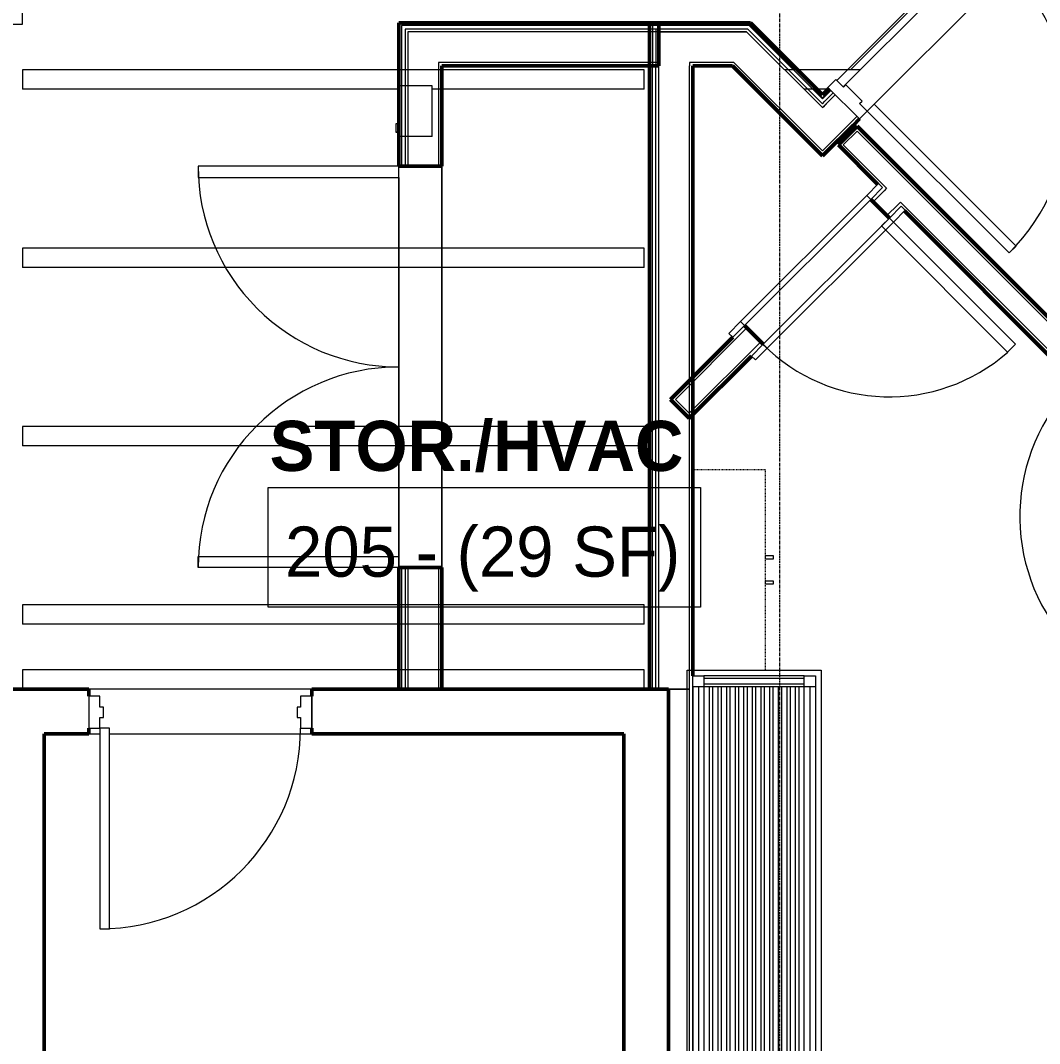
# Model space of a CAD drawing. Header units: inches. Extents: x -4235 to -464, y 9767 to 12359.
# Drawn here: x -2636.6 to -2453.8, y 10198 to 10381.6 of the extents above; entities that cross this region are included whole.
import ezdxf

# ---------------------------------------------------------------- set-up
doc = ezdxf.new("R2010")
doc.units = ezdxf.units.IN
doc.header["$MEASUREMENT"] = 0
doc.linetypes.add('Dash', pattern=[0.25, 0.125, -0.125])
doc.linetypes.add('Grid Line 1_2_', pattern=[0.875, 0.5, -0.125, 0.125, -0.125])
for name, color, linetype, lineweight in [('0-1', 7, 'Continuous', 5), ('0-2', 10, 'Continuous', 9), ('A-AREA-IDEN', 2, 'Continuous', 9), ('A-DOOR-1', 10, 'Continuous', 9), ('A-DOOR-2', 50, 'Continuous', 20), ('A-DOOR-FRAM-1', 10, 'Continuous', 9), ('A-DOOR-FRAM-3', 50, 'Continuous', 20), ('A-FLOR-1', 254, 'Continuous', 9), ('A-FLOR-3', 192, 'Continuous', 9), ('A-WALL-1', 7, 'Continuous', 50), ('A-WALL-2', 250, 'Continuous', 13), ('A-WALL-3', 10, 'Continuous', 9), ('A-WALL-4', 254, 'Continuous', 9), ('A-WALL-5', 113, 'Continuous', 9), ('E-FIRE-1', 10, 'Continuous', 9), ('E-FIRE-2', 254, 'Continuous', 9), ('I-WALL-1', 7, 'Continuous', 50), ('I-WALL-2', 10, 'Continuous', 9), ('I-WALL-3', 254, 'Continuous', 9), ('Q-CASE-1', 254, 'Continuous', 9), ('Q-CASE-2', 10, 'Continuous', 9), ('Q-CASE-3', 254, 'Dash', 9), ('Q-CASE-4', 10, 'Dash', 9), ('S-BEAM', 12, 'Continuous', 9), ('S-GRID-1', 1, 'Grid Line 1_2_', 9)]:
    doc.layers.add(name, color=color, linetype=linetype, lineweight=lineweight)
doc.styles.add('Century Gothic', font='ufonts.com_century-gothic.ttf', dxfattribs={"height": 9})
doc.styles.add('Century Gothic_B', font='GOTHICB.TTF', dxfattribs={"height": 9})

# ---------------------------------------------------------------- blocks, each defined once
blk = doc.blocks.new('Bath Vanity - Bath Vanity 72_-3150018-BACKGROUND - RCP - 2ND FLOOR')
at = {"layer": 'Q-CASE-1'}
for p, q in [((36.74, 4.12), (36.74, 1)), ((-35.26, 0), (-35.26, 1)), ((36.74, 0), (-35.26, 0))]:
    blk.add_line(p, q, dxfattribs=at)
at = {"layer": 'Q-CASE-2'}
for p, q in [((-35.26, 1), (-35.26, 24)), ((-35.26, 24), (36.74, 24)), ((36.74, 24), (36.74, 4.12)), ((-34.26, 21), (-34.26, 23)), ((-34.26, 23), (-32.26, 23)), ((-32.26, 23), (33.74, 23)), ((-32.26, 23), (-32.26, 21)), ((33.74, 21), (33.74, 23)), ((33.74, 23), (35.74, 23)), ((35.74, 23), (35.74, 21)), ((-34.26, 21), (-34.26, 3)), ((-32.26, 21), (-34.26, 21)), ((-33.76, 21), (-33.76, 3)), ((-32.76, 21), (-32.76, 3)), ((-32.26, 22), (33.74, 22)), ((33.74, 21), (-32.26, 21)), ((-32.26, 21), (-32.26, 3)), ((33.74, 21), (33.74, 3)), ((35.74, 21), (33.74, 21)), ((34.24, 21), (34.24, 3)), ((35.24, 21), (35.24, 3)), ((35.74, 21), (35.74, 3)), ((-32.26, 20), (33.74, 20)), ((33.74, 19.45), (-32.26, 19.45)), ((-32.26, 18.45), (33.74, 18.45)), ((33.74, 17.91), (-32.26, 17.91)), ((-32.26, 16.91), (33.74, 16.91)), ((33.74, 16.36), (-32.26, 16.36)), ((-32.26, 15.36), (33.74, 15.36)), ((33.74, 14.82), (-32.26, 14.82)), ((-32.26, 13.82), (33.74, 13.82)), ((33.74, 13.27), (-32.26, 13.27)), ((-32.26, 12.27), (33.74, 12.27)), ((33.74, 11.73), (-32.26, 11.73)), ((-32.26, 10.73), (33.74, 10.73)), ((33.74, 10.18), (-32.26, 10.18)), ((-32.26, 9.18), (33.74, 9.18)), ((33.74, 8.64), (-32.26, 8.64)), ((-32.26, 7.64), (33.74, 7.64)), ((33.74, 7.09), (-32.26, 7.09)), ((-32.26, 6.09), (33.74, 6.09)), ((33.74, 5.55), (-32.26, 5.55)), ((-32.26, 4.55), (33.74, 4.55)), ((33.74, 4), (-32.26, 4)), ((-34.26, 1), (-34.26, 3)), ((-34.26, 3), (-32.26, 3)), ((-32.26, 3), (33.74, 3)), ((-32.26, 3), (-32.26, 1)), ((-32.26, 2), (33.74, 2)), ((33.74, 1), (33.74, 3)), ((33.74, 3), (35.74, 3)), ((35.74, 3), (35.74, 1)), ((-32.26, 1), (-34.26, 1)), ((-32.26, 1), (33.74, 1)), ((35.74, 1), (33.74, 1)), ((36.74, 1), (36.74, 0))]:
    blk.add_line(p, q, dxfattribs=at)
blk = doc.blocks.new('SWING - SINGLE - FLUSH - 2-10 x 6-8 - PRIVACY-3199405-BACKGROUND - RCP - 2ND FLOOR')
at = {"layer": 'A-DOOR-1'}
blk.add_arc((17, -2.38), 34.07, 180, 266.6343, dxfattribs=at)
at = {"layer": 'A-DOOR-2'}
for p, q in [((15, -2.38), (15, -36.38)), ((17, -2.38), (15, -2.38)), ((17, -2.38), (17, -36.38)), ((17, -36.38), (15, -36.38))]:
    blk.add_line(p, q, dxfattribs=at)
at = {"layer": 'A-DOOR-FRAM-1'}
for p, q in [((-17, 3.37), (-20, 3.37)), ((-20, 3.37), (-20, 2.37)), ((-20, 2.37), (-17, 2.37)), ((-17, 3.37), (-17, 2.37)), ((17, 3.37), (-17, 3.37)), ((-17, 2.37), (17, 2.37)), ((20, 3.37), (17, 3.37)), ((17, 3.37), (17, 2.37)), ((17, 2.37), (20, 2.37)), ((20, 3.37), (20, 2.37)), ((-17, -2.38), (-20, -2.38)), ((-20, -3.38), (-20, -2.38)), ((-20, -3.38), (-17, -3.38)), ((-17, -3.38), (-17, -2.38)), ((17, -2.38), (-17, -2.38)), ((-17, -3.38), (17, -3.38)), ((20, -2.38), (17, -2.38)), ((17, -3.38), (17, -2.38)), ((17, -3.38), (20, -3.38)), ((20, -3.38), (20, -2.38))]:
    blk.add_line(p, q, dxfattribs=at)
blk = doc.blocks.new('SWING - SINGLE - FLUSH - 2-8 x 6-8 - PASSAGE-3199418-BACKGROUND - RCP - 2ND FLOOR')
at = {"layer": 'A-DOOR-1'}
blk.add_arc((16, -2.38), 32.07, 180, 266.4241, dxfattribs=at)
at = {"layer": 'A-DOOR-2'}
for p, q in [((14, -2.38), (14, -34.38)), ((16, -2.38), (14, -2.38)), ((16, -2.38), (16, -34.38)), ((16, -34.38), (14, -34.38))]:
    blk.add_line(p, q, dxfattribs=at)
at = {"layer": 'A-DOOR-FRAM-1'}
for p, q in [((-16, 3.37), (-19, 3.37)), ((-19, 3.37), (-19, 2.37)), ((-19, 2.37), (-16, 2.37)), ((-16, 3.37), (-16, 2.37)), ((16, 3.37), (-16, 3.37)), ((-16, 2.37), (16, 2.37)), ((19, 3.37), (16, 3.37)), ((16, 3.37), (16, 2.37)), ((16, 2.37), (19, 2.37)), ((19, 3.37), (19, 2.37)), ((-16, -2.38), (-19, -2.38)), ((-19, -3.38), (-19, -2.38)), ((-19, -3.38), (-16, -3.38)), ((-16, -3.38), (-16, -2.38)), ((16, -2.38), (-16, -2.38)), ((-16, -3.38), (16, -3.38)), ((19, -2.38), (16, -2.38)), ((16, -3.38), (16, -2.38)), ((16, -3.38), (19, -3.38)), ((19, -3.38), (19, -2.38))]:
    blk.add_line(p, q, dxfattribs=at)
blk = doc.blocks.new('300 Series Wall Hung Cabinet_326 - 36_-V74-BACKGROUND - RCP - 2ND FLOOR')
at = {"layer": 'Q-CASE-2'}
for p, q in [((-2.01, 14.69), (-2.5, 14.69)), ((-2.5, 14.69), (-2.5, 13.19)), ((-2.01, 13.19), (-2.01, 14.69)), ((2.49, 14.69), (2, 14.69)), ((2, 14.69), (2, 13.19)), ((2.49, 13.19), (2.49, 14.69)), ((-2.5, 13.19), (-2.01, 13.19)), ((2, 13.19), (2.49, 13.19))]:
    blk.add_line(p, q, dxfattribs=at)
at = {"layer": 'Q-CASE-3'}
blk.add_line((18, 0.19), (-18, 0.19), dxfattribs=at)
at = {"layer": 'Q-CASE-4'}
for p, q in [((-18, 0.19), (-18, 13.19)), ((-18, 13.19), (18, 13.19))]:
    blk.add_line(p, q, dxfattribs=at)
blk = doc.blocks.new('CTR - 1st Phase - Unit Layouts_rvt-1-BACKGROUND - RCP - 2ND FLOOR')
at = {"layer": 'A-WALL-1'}
for p, q in [((-2489.4, 10359.69), (-2486.92, 10362.16)), ((-2486.92, 10362.16), (-2486.48, 10362.6)), ((-2486.48, 10362.6), (-2446.02, 10322.14)), ((-2489.84, 10359.24), (-2489.4, 10359.69)), ((-2482.77, 10352.17), (-2489.84, 10359.24)), ((-2480.68, 10346.12), (-2484.04, 10349.48)), ((-2449.38, 10318.78), (-2477.99, 10347.4)), ((-2506.67, 10326.85), (-2503.31, 10323.5)), ((-2519.95, 10313.57), (-2508.79, 10324.73)), ((-2505.43, 10321.37), (-2516.59, 10310.22)), ((-2519.51, 10313.13), (-2519.95, 10313.57)), ((-2517.03, 10310.66), (-2519.51, 10313.13)), ((-2516.59, 10310.22), (-2517.03, 10310.66))]:
    blk.add_line(p, q, dxfattribs=at)
at = {"layer": 'A-WALL-2'}
for p, q in [((-2488.96, 10359.24), (-2486.48, 10361.72)), ((-2444.34, 10319.58), (-2486.48, 10361.72)), ((-2481.18, 10351.46), (-2488.96, 10359.24)), ((-2483.6, 10349.04), (-2481.62, 10351.02)), ((-2481.18, 10351.46), (-2481.62, 10351.02)), ((-2478.7, 10348.99), (-2479.14, 10348.55)), ((-2446.81, 10317.1), (-2478.7, 10348.99)), ((-2481.12, 10346.56), (-2479.14, 10348.55)), ((-2519.06, 10313.57), (-2506.23, 10326.41)), ((-2516.59, 10311.1), (-2503.75, 10323.94)), ((-2516.59, 10311.1), (-2519.06, 10313.57))]:
    blk.add_line(p, q, dxfattribs=at)
at = {"layer": 'A-WALL-3'}
for p, q in [((-2484.04, 10349.48), (-2506.67, 10326.85)), ((-2503.31, 10323.5), (-2480.68, 10346.12))]:
    blk.add_line(p, q, dxfattribs=at)
at = {"layer": 'A-WALL-4'}
for p, q in [((-2480.68, 10346.12), (-2484.04, 10349.48)), ((-2503.31, 10323.5), (-2506.67, 10326.85))]:
    blk.add_line(p, q, dxfattribs=at)
at = {"layer": 'A-WALL-5'}
for p, q in [((-2515.95, 10264), (-2515.95, 10265)), ((-2515.95, 10265), (-2492.95, 10265)), ((-2492.95, 10265), (-2492.95, 10193)), ((-2515.95, 10194), (-2515.95, 10264))]:
    blk.add_line(p, q, dxfattribs=at)
at = {"layer": '0-2'}
for name, p, rotation in [('SWING - SINGLE - FLUSH - 2-8 x 6-8 - PASSAGE-3199418-BACKGROUND - RCP - 2ND FLOOR', (-2493.68, 10336.49), 44.99999999999973), ('SWING - SINGLE - FLUSH - 2-10 x 6-8 - PRIVACY-3199405-BACKGROUND - RCP - 2ND FLOOR', (-2433.56, 10306.32), 314.999999999968), ('300 Series Wall Hung Cabinet_326 - 36_-V74-BACKGROUND - RCP - 2ND FLOOR', (-2516.14, 10283), 269.999999999977), ('Bath Vanity - Bath Vanity 72_-3150018-BACKGROUND - RCP - 2ND FLOOR', (-2516.95, 10229.74), 269.9999999999602)]:
    blk.add_blockref(name, p, dxfattribs=dict(at, rotation=rotation))
blk = doc.blocks.new('HOLLOW METAL - UNIT DOOR-2191978-BACKGROUND - RCP - 2ND FLOOR')
at = {"layer": 'A-DOOR-1'}
blk.add_arc((18, 4.125), 36, 90, 180, dxfattribs=at)
at = {"layer": 'A-DOOR-2'}
for p, q in [((18, 40.125), (16.25, 40.125)), ((16.25, 40.125), (16.25, 4.125)), ((18, 4.125), (18, 40.125)), ((16.25, 4.125), (18, 4.125))]:
    blk.add_line(p, q, dxfattribs=at)
at = {"layer": 'A-DOOR-FRAM-3'}
for p, q in [((-18, 4.125), (-20, 4.125)), ((-20, 4.125), (-20, -3.875)), ((-18, 2.1875), (-18, 4.125)), ((18, 4.125), (18, 2.1875)), ((20, 4.125), (18, 4.125)), ((20, -3.875), (20, 4.125)), ((-17.375, 2.1875), (-18, 2.1875)), ((-17.375, -1.9375), (-17.375, 2.1875)), ((18, 2.1875), (17.375, 2.1875)), ((17.375, 2.1875), (17.375, -1.9375)), ((-18, -3.875), (-18, -1.9375)), ((-18, -1.9375), (-17.375, -1.9375)), ((17.375, -1.9375), (18, -1.9375)), ((18, -1.9375), (18, -3.875)), ((-20, -3.875), (-18, -3.875)), ((18, -3.875), (20, -3.875))]:
    blk.add_line(p, q, dxfattribs=at)
blk = doc.blocks.new('HOLLOW METAL - DOUBLE - 6-0 x 6-8 - 20MIN_-2194249-BACKGROUND - RCP - 2ND FLOOR')
at = {"layer": 'A-DOOR-1'}
for centre, start, end in [((-36, -3.875), 270, 0), ((36, -3.875), 180, 270)]:
    blk.add_arc(centre, 36, start, end, dxfattribs=at)
at = {"layer": 'A-DOOR-2'}
for p, q in [((-34, -3.875), (-36, -3.875)), ((-36, -3.875), (-36, -39.875)), ((-34, -39.875), (-34, -3.875)), ((34, -3.875), (36, -3.875)), ((34, -39.875), (34, -3.875)), ((36, -3.875), (36, -39.875)), ((-36, -39.875), (-34, -39.875)), ((36, -39.875), (34, -39.875))]:
    blk.add_line(p, q, dxfattribs=at)
blk = doc.blocks.new('104416 - Fire Extinguishers - Wall - Class A - Light - 2A-2205461-BACKGROUND - RCP - 2ND FLOOR')
at = {"layer": 'E-FIRE-1'}
for p, q in [((13.19, 4.13), (13.19, 3.87)), ((23.19, 4.13), (13.19, 4.13)), ((23.19, 4.13), (13.19, 4.13)), ((13.19, 3.87), (13.19, 4.13)), ((22.75, 3.87), (13.63, 3.87)), ((14.41, 4.13), (14.41, 4.38)), ((15.91, 4.38), (14.44, 4.38)), ((14.44, 4.38), (14.44, 4.13)), ((15.91, 4.13), (15.91, 4.38)), ((15.94, 4.13), (15.94, 4.38)), ((23.19, 3.87), (23.19, 4.13)), ((23.19, 3.87), (23.19, 4.13))]:
    blk.add_line(p, q, dxfattribs=at)
at = {"layer": 'E-FIRE-2'}
for p, q in [((13.19, 3.87), (23.19, 3.87)), ((13.63, -2.12), (13.63, 3.87)), ((22.75, -2.12), (22.75, 3.87)), ((13.63, -2.12), (22.75, -2.12))]:
    blk.add_line(p, q, dxfattribs=at)
blk = doc.blocks.new('CTR - 1st Phase - Common Walls_rvt-1-BACKGROUND - RCP - 2ND FLOOR')
at = {"layer": 'A-WALL-1'}
blk.add_line((-2520.32, 10013.63), (-2520.32, 10261.59), dxfattribs=at)
at = {"layer": 'A-WALL-2'}
for p, q in [((-2568.2, 10380.66), (-2568.2, 10380.04)), ((-2522.07, 10380.66), (-2568.2, 10380.66)), ((-2523.2, 10380.66), (-2523.2, 10380.04)), ((-2516.08, 10380.66), (-2523.2, 10380.66)), ((-2506.71, 10380.66), (-2516.08, 10380.66)), ((-2505.83, 10380.66), (-2506.71, 10380.66)), ((-2492.69, 10367.53), (-2505.83, 10380.66)), ((-2568.2, 10380.04), (-2568.2, 10373.41)), ((-2567.57, 10380.04), (-2567.57, 10379.54)), ((-2522.07, 10380.04), (-2567.57, 10380.04)), ((-2567.57, 10379.54), (-2567.57, 10373.41)), ((-2567.07, 10379.54), (-2567.07, 10374.04)), ((-2522.07, 10379.54), (-2567.07, 10379.54)), ((-2523.2, 10380.04), (-2523.2, 10373.41)), ((-2522.57, 10380.04), (-2522.57, 10379.54)), ((-2515.45, 10380.04), (-2522.57, 10380.04)), ((-2522.57, 10379.54), (-2522.57, 10373.41)), ((-2522.07, 10379.54), (-2522.07, 10374.04)), ((-2514.95, 10379.54), (-2522.07, 10379.54)), ((-2506.79, 10380.04), (-2515.45, 10380.04)), ((-2514.07, 10379.54), (-2514.95, 10379.54)), ((-2506.29, 10379.54), (-2514.07, 10379.54)), ((-2506.09, 10380.04), (-2506.79, 10380.04)), ((-2492.69, 10365.94), (-2506.29, 10379.54)), ((-2492.69, 10366.65), (-2506.09, 10380.04)), ((-2568.2, 10373.41), (-2568.2, 10355.41)), ((-2567.57, 10373.41), (-2567.57, 10355.41)), ((-2567.07, 10374.04), (-2567.07, 10373.41)), ((-2567.07, 10373.41), (-2567.07, 10355.41)), ((-2561.57, 10374.04), (-2561.57, 10373.41)), ((-2522.07, 10374.04), (-2561.57, 10374.04)), ((-2561.57, 10373.41), (-2561.57, 10355.41)), ((-2523.2, 10261.59), (-2523.2, 10373.41)), ((-2522.57, 10261.59), (-2522.57, 10373.41)), ((-2522.07, 10374.04), (-2522.07, 10373.41)), ((-2522.07, 10261.59), (-2522.07, 10373.41)), ((-2516.57, 10374.04), (-2516.57, 10373.41)), ((-2509.45, 10374.04), (-2516.57, 10374.04)), ((-2516.57, 10261.59), (-2516.57, 10373.41)), ((-2508.57, 10374.04), (-2509.45, 10374.04)), ((-2492.69, 10358.16), (-2508.57, 10374.04)), ((-2492.69, 10367.53), (-2492.34, 10367.88)), ((-2491.19, 10369.03), (-2492.34, 10367.88)), ((-2492.25, 10367.09), (-2491.9, 10367.44)), ((-2490.75, 10368.59), (-2491.9, 10367.44)), ((-2490.39, 10368.24), (-2491.54, 10367.09)), ((-2492.69, 10366.65), (-2492.25, 10367.09)), ((-2492.69, 10365.94), (-2492.34, 10366.29)), ((-2492.34, 10366.29), (-2491.54, 10367.09)), ((-2486.5, 10364.35), (-2487.65, 10363.2)), ((-2492.69, 10358.16), (-2488.8, 10362.05)), ((-2488.8, 10362.05), (-2487.65, 10363.2)), ((-2568.2, 10283.41), (-2568.2, 10261.59)), ((-2567.57, 10283.41), (-2567.57, 10261.59)), ((-2567.07, 10283.41), (-2567.07, 10261.59)), ((-2561.57, 10283.41), (-2561.57, 10261.59)), ((-2520.07, 10261.59), (-2520.32, 10261.59)), ((-2520.32, 10261.59), (-2520.07, 10261.59)), ((-2516.57, 10261.59), (-2520.07, 10261.59)), ((-2520.07, 10013.63), (-2520.07, 10261.59)), ((-2520.07, 10261.59), (-2516.57, 10261.59)), ((-2516.57, 10013.63), (-2516.57, 10261.59))]:
    blk.add_line(p, q, dxfattribs=at)
at = {"layer": 'A-WALL-3'}
blk.add_line((-2520.32, 10014.21), (-2520.32, 10261.59), dxfattribs=at)
at = {"layer": 'I-WALL-1'}
for p, q in [((-2568.7, 10381.16), (-2522.07, 10381.16)), ((-2568.7, 10380.66), (-2568.7, 10381.16)), ((-2568.7, 10373.41), (-2568.7, 10380.66)), ((-2523.7, 10381.16), (-2516.58, 10381.16)), ((-2523.7, 10380.66), (-2523.7, 10381.16)), ((-2523.7, 10373.41), (-2523.7, 10380.66)), ((-2522.07, 10381.16), (-2522.07, 10373.41)), ((-2516.58, 10381.16), (-2506.33, 10381.16)), ((-2506.33, 10381.16), (-2505.62, 10381.16)), ((-2505.62, 10381.16), (-2492.69, 10368.24)), ((-2568.7, 10355.41), (-2568.7, 10373.41)), ((-2560.95, 10373.41), (-2560.95, 10355.41)), ((-2522.07, 10373.41), (-2560.95, 10373.41)), ((-2523.7, 10261.59), (-2523.7, 10373.41)), ((-2515.95, 10373.41), (-2515.95, 10264)), ((-2508.83, 10373.41), (-2515.95, 10373.41)), ((-2492.69, 10357.28), (-2508.83, 10373.41)), ((-2492.69, 10368.24), (-2491.54, 10369.39)), ((-2486.06, 10363.91), (-2487.21, 10362.76)), ((-2487.21, 10362.76), (-2492.25, 10357.72)), ((-2492.25, 10357.72), (-2492.69, 10357.28)), ((-2560.95, 10355.41), (-2568.7, 10355.41)), ((-2568.7, 10261.59), (-2568.7, 10283.41)), ((-2568.7, 10283.41), (-2560.95, 10283.41)), ((-2560.95, 10283.41), (-2560.95, 10261.59)), ((-2560.95, 10261.59), (-2568.7, 10261.59)), ((-2520.32, 10261.59), (-2523.7, 10261.59))]:
    blk.add_line(p, q, dxfattribs=at)
at = {"layer": 'I-WALL-2'}
for p, q in [((-2464.67, 10396.26), (-2490.13, 10370.8)), ((-2483.41, 10366.56), (-2459.19, 10390.78)), ((-2523.7, 10381.16), (-2522.07, 10381.16)), ((-2523.7, 10381.16), (-2522.07, 10381.16)), ((-2523.7, 10381.15), (-2523.7, 10380.66)), ((-2523.7, 10380.64), (-2523.7, 10380.04)), ((-2522.07, 10379.54), (-2522.07, 10381.16)), ((-2523.7, 10380.02), (-2523.7, 10374.04)), ((-2523.7, 10374.01), (-2523.7, 10373.41)), ((-2522.07, 10373.41), (-2523.7, 10373.41)), ((-2568.7, 10369.85), (-2568.7, 10370.29)), ((-2568.7, 10360.29), (-2568.7, 10360.73)), ((-2568.7, 10353.41), (-2568.7, 10355.41)), ((-2560.95, 10283.41), (-2560.95, 10355.41)), ((-2568.7, 10353.41), (-2568.7, 10285.41)), ((-2568.7, 10283.41), (-2568.7, 10285.41)), ((-2560.95, 10261.59), (-2568.7, 10261.59)), ((-2523.7, 10261.59), (-2522.07, 10261.59))]:
    blk.add_line(p, q, dxfattribs=at)
at = {"layer": 'I-WALL-3'}
for p, q in [((-2490.13, 10370.8), (-2464.67, 10396.26)), ((-2568.7, 10381.16), (-2523.7, 10381.16)), ((-2568.7, 10381.16), (-2568.7, 10373.41)), ((-2522.07, 10381.16), (-2516.58, 10381.16)), ((-2505.62, 10381.16), (-2516.58, 10381.16)), ((-2505.62, 10381.16), (-2492.69, 10368.24)), ((-2568.7, 10370.29), (-2568.7, 10373.41)), ((-2560.95, 10373.41), (-2560.95, 10261.59)), ((-2523.7, 10373.41), (-2560.95, 10373.41)), ((-2523.7, 10261.59), (-2523.7, 10373.41)), ((-2492.69, 10368.24), (-2491.54, 10369.39)), ((-2568.7, 10355.41), (-2568.7, 10360.29)), ((-2568.7, 10355.41), (-2560.95, 10355.41)), ((-2568.7, 10285.41), (-2568.7, 10353.41)), ((-2568.7, 10261.59), (-2568.7, 10283.41)), ((-2568.7, 10283.41), (-2560.95, 10283.41))]:
    blk.add_line(p, q, dxfattribs=at)
at = {"layer": '0-2'}
for name, p, rotation in [('HOLLOW METAL - UNIT DOOR-2191978-BACKGROUND - RCP - 2ND FLOOR', (-2474.84, 10380.96), 224.9999999999973), ('104416 - Fire Extinguishers - Wall - Class A - Light - 2A-2205461-BACKGROUND - RCP - 2ND FLOOR', (-2564.82, 10347.1), 90.00000000000037), ('HOLLOW METAL - DOUBLE - 6-0 x 6-8 - 20MIN_-2194249-BACKGROUND - RCP - 2ND FLOOR', (-2564.82, 10319.41), 270.0000000000003)]:
    blk.add_blockref(name, p, dxfattribs=dict(at, rotation=rotation))
blk = doc.blocks.new('HOLLOW METAL - STAIR DOOR 3-0 x 7-0-2453423-BACKGROUND - RCP - 2ND FLOOR')
at = {"layer": 'A-DOOR-1'}
blk.add_arc((18, 3.25), 36, 90, 180, dxfattribs=at)
at = {"layer": 'A-DOOR-2'}
for p, q in [((18, 39.25), (16.25, 39.25)), ((16.25, 39.25), (16.25, 3.25)), ((18, 3.25), (18, 39.25)), ((16.25, 3.25), (18, 3.25))]:
    blk.add_line(p, q, dxfattribs=at)
at = {"layer": 'A-DOOR-FRAM-3'}
for p, q in [((-18, 3.25), (-20, 3.25)), ((-20, 3.25), (-20, -2.5)), ((-18, 1.3125), (-18, 3.25)), ((18, 3.25), (18, 1.3125)), ((20, 3.25), (18, 3.25)), ((20, -2.5), (20, 3.25)), ((-17.375, 1.3125), (-18, 1.3125)), ((-17.375, -0.5625), (-17.375, 1.3125)), ((18, 1.3125), (17.375, 1.3125)), ((17.375, 1.3125), (17.375, -0.5625)), ((-18, -2.5), (-18, -0.5625)), ((-18, -0.5625), (-17.375, -0.5625)), ((17.375, -0.5625), (18, -0.5625)), ((18, -0.5625), (18, -2.5)), ((-20, -2.5), (-18, -2.5)), ((18, -2.5), (20, -2.5))]:
    blk.add_line(p, q, dxfattribs=at)
blk = doc.blocks.new('CTR - 1st Phase -Stairs _ Elevators_rvt-1-BACKGROUND - RCP - 2ND FLOOR')
at = {"layer": 'A-FLOR-1'}
for p, q in [((-2632.32, 10168.59), (-2632.32, 10253.59)), ((-2632.32, 10253.59), (-2622.32, 10253.59)), ((-2620.57, 10253.59), (-2528.32, 10253.59)), ((-2528.32, 10253.59), (-2528.32, 10168.59))]:
    blk.add_line(p, q, dxfattribs=at)
at = {"layer": 'A-WALL-1'}
for p, q in [((-2640.32, 10261.59), (-2624.32, 10261.59)), ((-2624.32, 10261.59), (-2624.32, 10260.34)), ((-2584.32, 10261.59), (-2520.32, 10261.59)), ((-2584.32, 10260.34), (-2584.32, 10261.59)), ((-2520.32, 10261.59), (-2520.32, 10253.59)), ((-2624.32, 10253.59), (-2632.32, 10253.59)), ((-2632.32, 10253.59), (-2632.32, 10021.59)), ((-2624.32, 10254.59), (-2624.32, 10253.59)), ((-2584.32, 10253.59), (-2584.32, 10254.59)), ((-2528.32, 10253.59), (-2584.32, 10253.59)), ((-2528.32, 10021.59), (-2528.32, 10253.59)), ((-2520.32, 10253.59), (-2520.32, 10021.59))]:
    blk.add_line(p, q, dxfattribs=at)
at = {"layer": 'A-WALL-3'}
for p, q in [((-2584.32, 10261.59), (-2624.32, 10261.59)), ((-2624.32, 10260.34), (-2624.32, 10254.59)), ((-2584.32, 10260.34), (-2584.32, 10254.59)), ((-2624.32, 10253.59), (-2622.32, 10253.59)), ((-2620.57, 10253.59), (-2584.32, 10253.59))]:
    blk.add_line(p, q, dxfattribs=at)
at = {"layer": 'A-WALL-4'}
for p, q in [((-2624.32, 10261.59), (-2624.32, 10260.34)), ((-2584.32, 10261.59), (-2584.32, 10260.34)), ((-2624.32, 10254.59), (-2624.32, 10253.59)), ((-2584.32, 10254.59), (-2584.32, 10253.59))]:
    blk.add_line(p, q, dxfattribs=at)
at = {"layer": '0-2', "rotation": 180}
blk.add_blockref('HOLLOW METAL - STAIR DOOR 3-0 x 7-0-2453423-BACKGROUND - RCP - 2ND FLOOR', (-2604.32, 10257.84), dxfattribs=at)
blk = doc.blocks.new('Dimension Lumber - LVL - 3_5X5_5-2690766-BACKGROUND - RCP - 2ND FLOOR')
at = {"layer": 'S-BEAM'}
for p, q in [((-55.74, 1.75), (-55.74, -1.75)), ((-55.74, 1.75), (-19.49, 1.75)), ((-19.49, 1.75), (-11.74, 1.75)), ((-11.74, 1.75), (55.74, 1.75)), ((55.74, -1.75), (55.74, 1.75)), ((-55.74, -1.75), (-19.49, -1.75)), ((-19.49, -1.75), (-11.74, -1.75)), ((-11.74, -1.75), (55.74, -1.75))]:
    blk.add_line(p, q, dxfattribs=at)
blk = doc.blocks.new('Dimension Lumber - LVL - 3_5X5_5-2690767-BACKGROUND - RCP - 2ND FLOOR')
at = {"layer": 'S-BEAM'}
for p, q in [((-1.62, 1.75), (-1.33, 1.75)), ((-1.33, 1.75), (0.67, 1.75)), ((0.67, 1.75), (2.97, 1.75)), ((-7.13, -1.75), (-4.83, -1.75)), ((-4.83, -1.75), (4.17, -1.75)), ((4.17, -1.75), (6.47, -1.75))]:
    blk.add_line(p, q, dxfattribs=at)
blk = doc.blocks.new('Dimension Lumber - LVL - 3_5X5_5-V260-BACKGROUND - RCP - 2ND FLOOR')
at = {"layer": 'S-BEAM'}
for p, q in [((-55.74, 1.75), (-55.74, -1.75)), ((-55.74, 1.75), (-19.49, 1.75)), ((-19.49, 1.75), (-17.74, 1.75)), ((-11.49, 1.75), (55.74, 1.75)), ((55.74, -1.75), (55.74, 1.75)), ((-55.74, -1.75), (-19.49, -1.75)), ((-19.49, -1.75), (-18.89, -1.75)), ((-18.86, -1.75), (-12.88, -1.75)), ((-12.86, -1.75), (-12.26, -1.75)), ((-12.24, -1.75), (-11.76, -1.75)), ((-11.74, -1.75), (55.74, -1.75))]:
    blk.add_line(p, q, dxfattribs=at)
blk = doc.blocks.new('Dimension Lumber - LVL - 3_5X5_5-V262-BACKGROUND - RCP - 2ND FLOOR')
at = {"layer": 'S-BEAM'}
for p, q in [((-34.76, 1.75), (-34.76, -0.97)), ((-34.76, 1.75), (-34.49, 1.75)), ((-34.49, 1.75), (-23.15, 1.75)), ((-20.78, 1.75), (-19.02, 1.75)), ((-16.65, 1.75), (-14.78, 1.75)), ((-12.41, 1.75), (34.76, 1.75)), ((34.76, -1.75), (34.76, 1.75)), ((-34.76, -0.97), (-34.76, -1.75)), ((-34.76, -1.75), (-23.15, -1.75)), ((-20.78, -1.75), (-19.02, -1.75)), ((-16.65, -1.75), (-14.78, -1.75)), ((-12.41, -1.75), (34.76, -1.75))]:
    blk.add_line(p, q, dxfattribs=at)
blk = doc.blocks.new('Dimension Lumber - LVL - 3_5X5_5-V264-BACKGROUND - RCP - 2ND FLOOR')
at = {"layer": 'S-BEAM'}
for p, q in [((-55.74, 1.75), (-55.74, -1.75)), ((-55.74, 1.75), (-19.49, 1.75)), ((-19.49, 1.75), (-11.74, 1.75)), ((-11.74, 1.75), (55.74, 1.75)), ((55.74, -1.75), (55.74, 1.75)), ((-55.74, -1.75), (-19.49, -1.75)), ((-19.49, -1.75), (-11.74, -1.75)), ((-11.74, -1.75), (55.74, -1.75))]:
    blk.add_line(p, q, dxfattribs=at)

msp = doc.modelspace()

# ---------------------------------------------------------------- linework, layer by layer
at = {"layer": 'A-AREA-IDEN', "flags": 128}
msp.add_lwpolyline([(-2592.1, 10297.78), (-2514.59, 10297.78), (-2514.59, 10276.29), (-2592.1, 10276.29)], close=True, dxfattribs=at)
at = {"layer": 'A-FLOR-3'}
for p, q in [((-2488.98, 10369.65), (-2463.52, 10395.11)), ((-2464.41, 10395.99), (-2487.66, 10372.74)), ((-2505.77, 10380.79), (-2523.95, 10380.79)), ((-2523.95, 10380.79), (-2523.95, 10380.66)), ((-2523.95, 10380.64), (-2523.95, 10380.04)), ((-2497.72, 10372.74), (-2505.77, 10380.79)), ((-2523.95, 10380.02), (-2523.95, 10374.04)), ((-2522.07, 10261.59), (-2522.07, 10379.54)), ((-2522.07, 10379.54), (-2506.29, 10379.54)), ((-2506.29, 10379.54), (-2492.69, 10365.94)), ((-2523.95, 10374.01), (-2523.95, 10261.59)), ((-2492.69, 10367.71), (-2494.22, 10369.24)), ((-2491.28, 10369.12), (-2492.69, 10367.71)), ((-2492.69, 10365.94), (-2490.39, 10368.24)), ((-2636.17, 10261.59), (-2638.57, 10261.59)), ((-2523.95, 10261.59), (-2631.36, 10261.59)), ((-2520.32, 10261.59), (-2522.07, 10261.59)), ((-2520.32, 10014.21), (-2520.32, 10261.59))]:
    msp.add_line(p, q, dxfattribs=at)
at = {"layer": 'S-GRID-1'}
msp.add_line((-2500.32, 9836.18), (-2500.32, 12309.48), dxfattribs=at)

# ---------------------------------------------------------------- block references
at = {"layer": '0-1'}
for name in ['CTR - 1st Phase - Unit Layouts_rvt-1-BACKGROUND - RCP - 2ND FLOOR', 'CTR - 1st Phase - Common Walls_rvt-1-BACKGROUND - RCP - 2ND FLOOR', 'CTR - 1st Phase -Stairs _ Elevators_rvt-1-BACKGROUND - RCP - 2ND FLOOR']:
    msp.add_blockref(name, (0, 0), dxfattribs=at)
at = {"layer": 'S-BEAM'}
for name, p, rotation in [('Dimension Lumber - LVL - 3_5X5_5-V262-BACKGROUND - RCP - 2ND FLOOR', (-2637.92, 10415.65), 90.00000000000057), ('Dimension Lumber - LVL - 3_5X5_5-V260-BACKGROUND - RCP - 2ND FLOOR', (-2580.44, 10370.99), 180), ('Dimension Lumber - LVL - 3_5X5_5-2690767-BACKGROUND - RCP - 2ND FLOOR', (-2493.02, 10370.99), 180), ('Dimension Lumber - LVL - 3_5X5_5-2690766-BACKGROUND - RCP - 2ND FLOOR', (-2580.44, 10338.99), 180), ('Dimension Lumber - LVL - 3_5X5_5-2690766-BACKGROUND - RCP - 2ND FLOOR', (-2580.44, 10306.99), 180), ('Dimension Lumber - LVL - 3_5X5_5-2690766-BACKGROUND - RCP - 2ND FLOOR', (-2580.44, 10274.99), 180), ('Dimension Lumber - LVL - 3_5X5_5-V264-BACKGROUND - RCP - 2ND FLOOR', (-2580.44, 10263.34), 180)]:
    msp.add_blockref(name, p, dxfattribs=dict(at, rotation=rotation))

# ---------------------------------------------------------------- texts
at = {"layer": 'A-AREA-IDEN', "char_height": 9, "attachment_point": 1}
for s, insert, width, style in [('STOR./HVAC', (-2591.86, 10309.75), 93.021, 'Century Gothic_B'), ('205 - (29 SF)', (-2589.1, 10290.78), 86.355, 'Century Gothic')]:
    msp.add_mtext(s, dxfattribs=dict(at, insert=insert, width=width, style=style))

doc.saveas('drawing.dxf')
